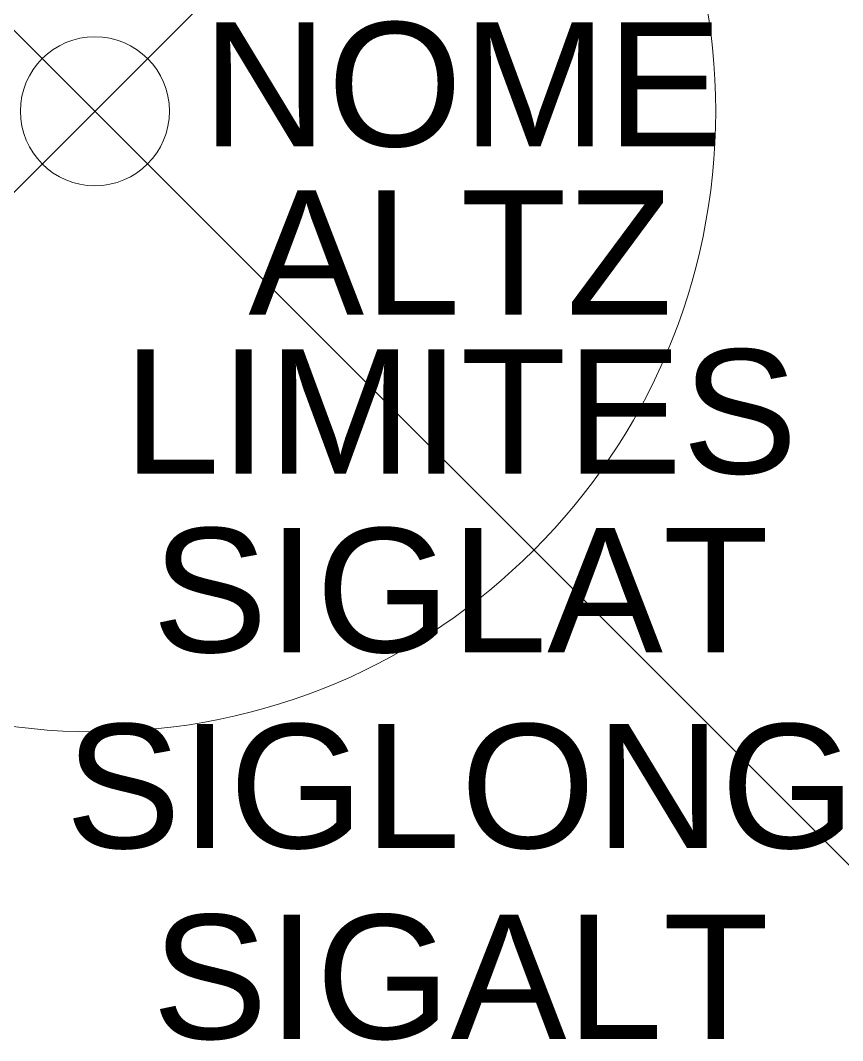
# Model space of a CAD drawing. Header units: metres. Extents: x -0.6 to 6.02, y -7.49 to 0.73.
import ezdxf
from ezdxf.enums import TextEntityAlignment as Align

# ---------------------------------------------------------------- set-up
doc = ezdxf.new("R2010")
doc.units = ezdxf.units.M
doc.header["$MEASUREMENT"] = 0
doc.header["$PDMODE"] = 35
doc.header["$PDSIZE"] = 10
doc.layers.get('0').update_dxf_attribs({"lineweight": 0})
for name, color, linetype, lineweight in [('BLOCO_MCSV_ALTURA', 7, 'Continuous', 0), ('BLOCO_MCSV_CONFRONTATES', 7, 'Continuous', 0), ('BLOCO_MCSV_NOME', 7, 'Continuous', 0), ('BLOCO_MCSV_SIGALT', 7, 'Continuous', 0), ('BLOCO_MCSV_SIGLAT', 7, 'Continuous', 0), ('BLOCO_MCSV_SIGLONG', 7, 'Continuous', 0)]:
    doc.layers.add(name, color=color, linetype=linetype, lineweight=lineweight)
doc.styles.add('SIMBOLO_ATRIBUTOS', font='arial.ttf')

msp = doc.modelspace()

# ---------------------------------------------------------------- linework, layer by layer
msp.add_circle((0, 0), 0.6)
at = {"layer": 'BLOCO_MCSV_NOME'}
msp.add_point((0, 0), dxfattribs=at)

# ---------------------------------------------------------------- texts
at = {"layer": 'BLOCO_MCSV_ALTURA', "style": 'SIMBOLO_ATRIBUTOS'}
msp.add_attdef('ALTZ', text='', height=1, dxfattribs=at).set_placement((2.9441, -1.6383), align=Align.CENTER)
at = {"layer": 'BLOCO_MCSV_CONFRONTATES', "style": 'SIMBOLO_ATRIBUTOS'}
msp.add_attdef('LIMITES', text='', height=1, dxfattribs=at).set_placement((2.9441, -2.9186), align=Align.CENTER)
at = {"layer": 'BLOCO_MCSV_NOME', "style": 'SIMBOLO_ATRIBUTOS'}
msp.add_attdef('NOME', text='', height=1, dxfattribs=at).set_placement((2.9597, -0.2828), align=Align.CENTER)
at = {"layer": 'BLOCO_MCSV_SIGALT', "style": 'SIMBOLO_ATRIBUTOS'}
msp.add_attdef('SIGALT', text='', height=1, dxfattribs=at).set_placement((2.9441, -7.4733), align=Align.CENTER)
at = {"layer": 'BLOCO_MCSV_SIGLAT', "style": 'SIMBOLO_ATRIBUTOS'}
msp.add_attdef('SIGLAT', text='', height=1, dxfattribs=at).set_placement((2.9441, -4.3581), align=Align.CENTER)
at = {"layer": 'BLOCO_MCSV_SIGLONG', "style": 'SIMBOLO_ATRIBUTOS'}
msp.add_attdef('SIGLONG', text='', height=1, dxfattribs=at).set_placement((2.9441, -5.9368), align=Align.CENTER)

doc.saveas('drawing.dxf')
